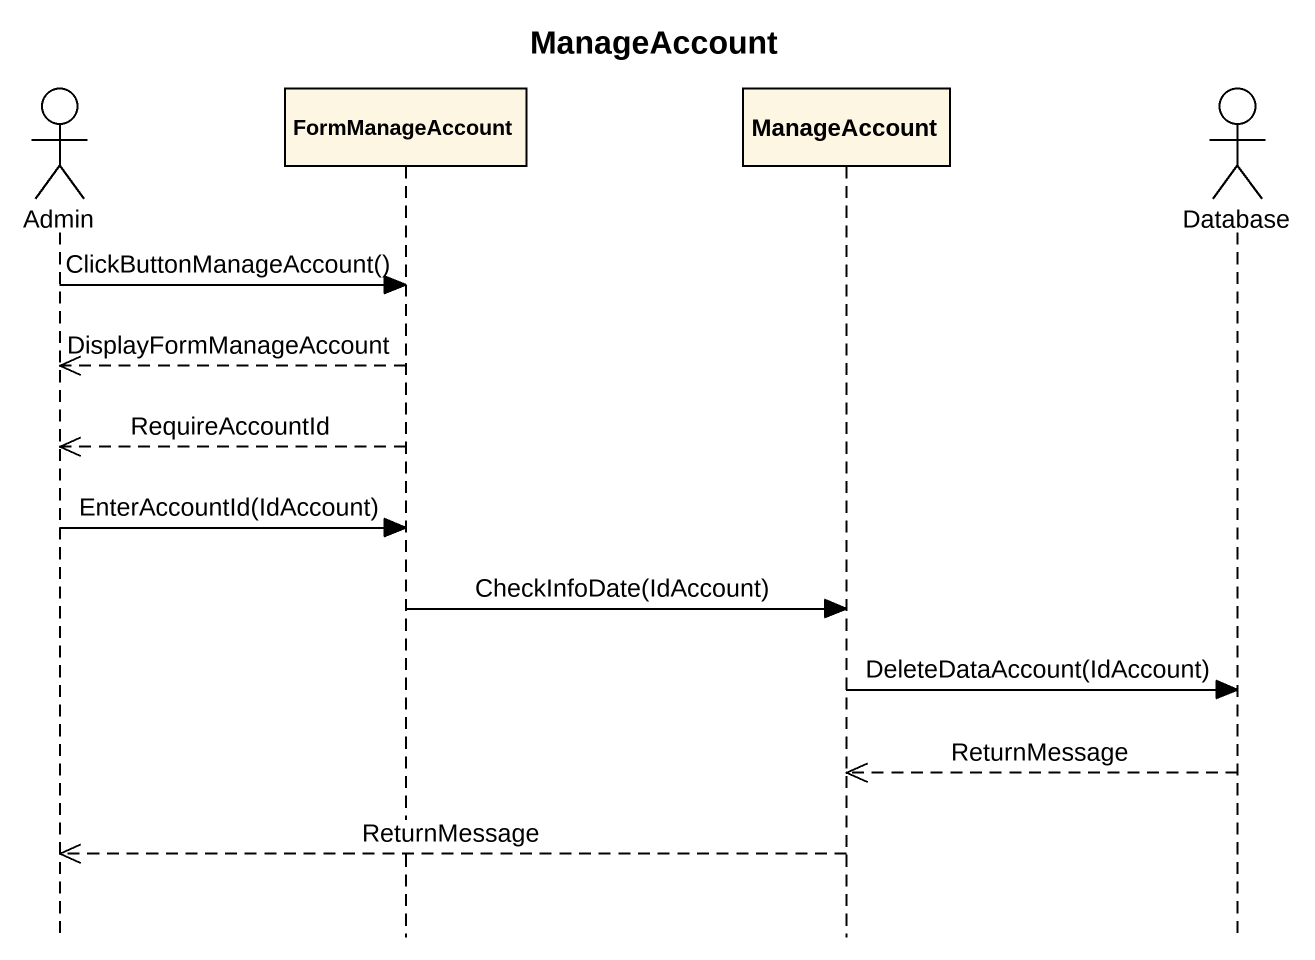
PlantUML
@startuml
title ManageAccount
hide footbox
actor Admin
participant FormManageAccount
participant ManageAccount
actor "Database" as Database_

Admin -> FormManageAccount : ClickButtonManageAccount()
FormManageAccount -->> Admin : DisplayFormManageAccount
FormManageAccount -->> Admin : RequireAccountId
Admin -> FormManageAccount : EnterAccountId(IdAccount)
FormManageAccount -> ManageAccount : CheckInfoDate(IdAccount)
ManageAccount -> Database_ : DeleteDataAccount(IdAccount)
Database_ -->> ManageAccount : ReturnMessage
ManageAccount -->> Admin : ReturnMessage
@enduml
